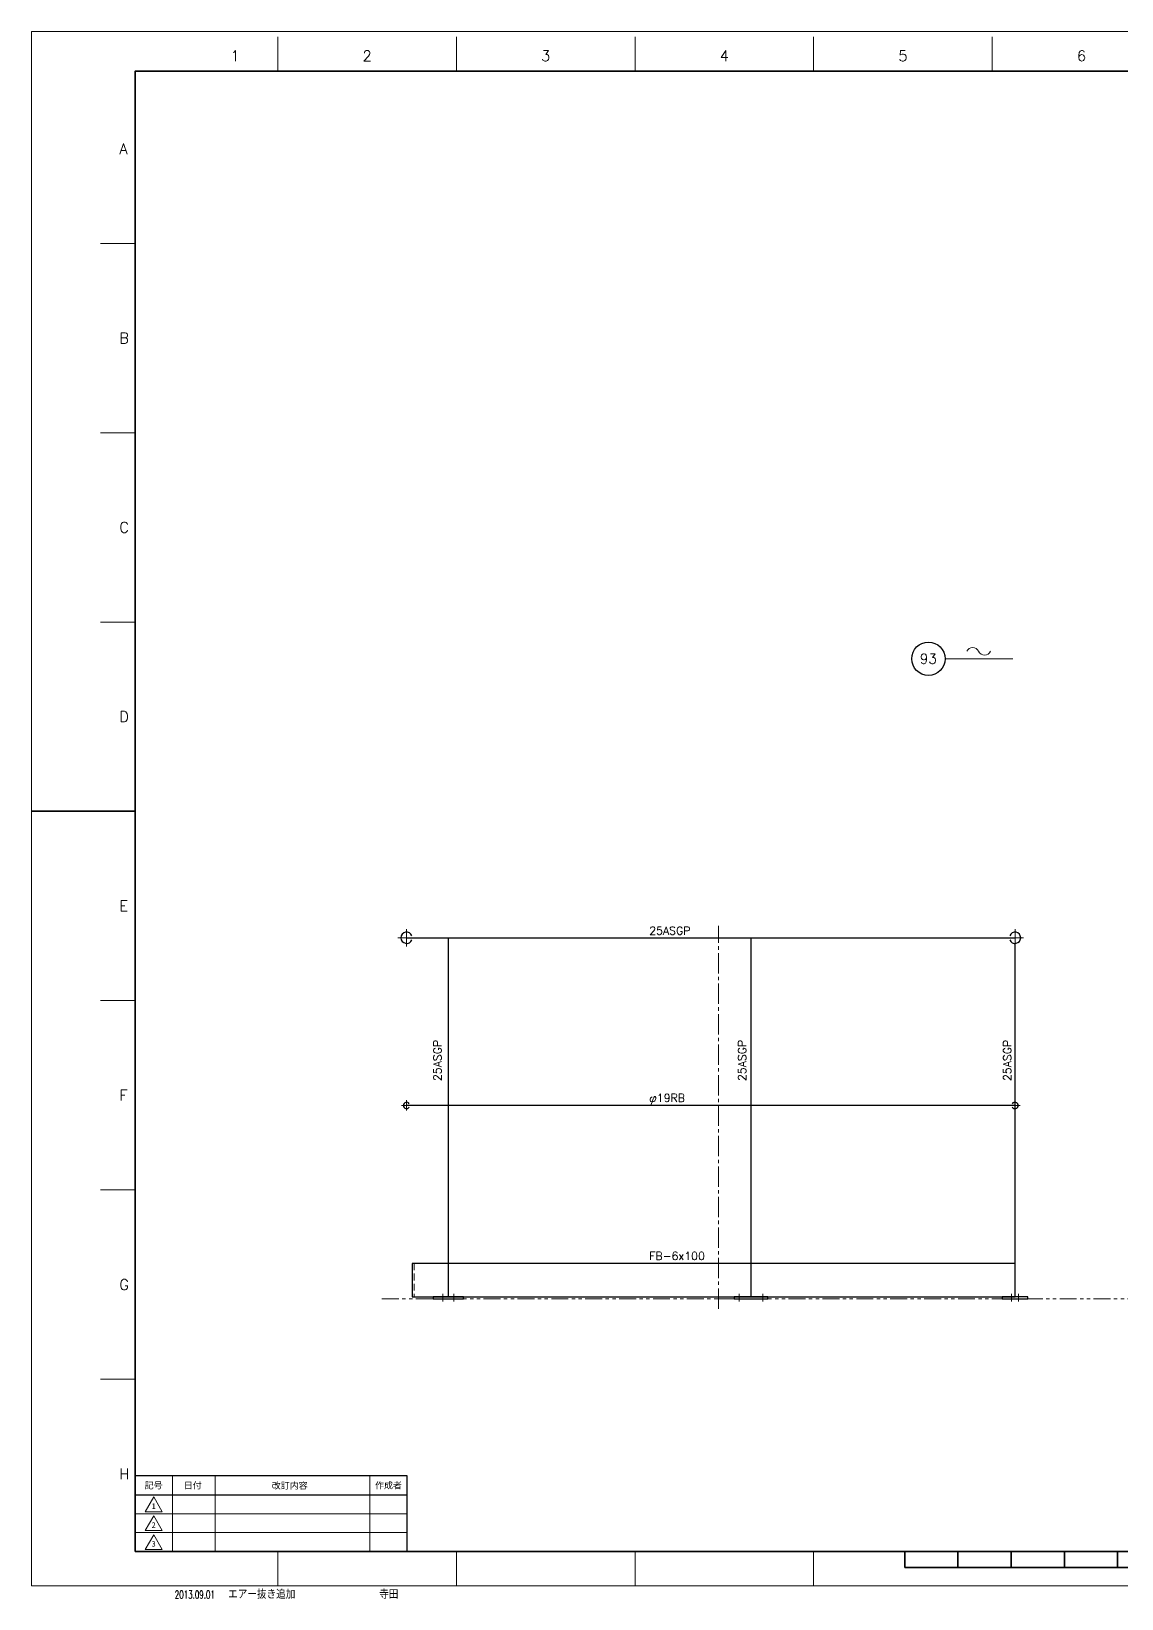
# Model space of a CAD drawing. Header units: millimetres. Extents: x 0 to 6626, y -38 to 4663.
# Drawn here: x 0 to 3269, y -38 to 4663 of the extents above; entities that cross this region are included whole.
import ezdxf
from ezdxf import colors
from ezdxf.entities.mleader import LeaderData, LeaderLine
from ezdxf.enums import TextEntityAlignment as Align
from ezdxf.math import Vec2, Vec3

# ---------------------------------------------------------------- set-up
doc = ezdxf.new("R2010")
doc.units = ezdxf.units.MM
doc.header["$LTSCALE"] = 3.2
for name, pattern in [('CENTER2', [28.575, 19.05, -3.175, 3.175, -3.175]), ('HIDDEN', [9.525, 6.35, -3.175]), ('PHANTOM2', [31.75, 15.875, -3.175, 3.175, -3.175, 3.175, -3.175])]:
    doc.linetypes.add(name, pattern=pattern)
for name, color, linetype, lineweight in [('04_HIDDEN', 2, 'HIDDEN', 13), ('05_CENTER', 4, 'CENTER2', 13), ('06_PHANTOM', 2, 'PHANTOM2', 13), ('08_DIM', 3, 'Continuous', 13), ('90_FRAME', 5, 'Continuous', 35)]:
    doc.layers.add(name, color=color, linetype=linetype, lineweight=lineweight)
doc.layers.add('10_DRAFT', color=8, linetype='Continuous', lineweight=0, plot=False)
doc.layers.add('91_BLANK', color=5, linetype='Continuous', lineweight=0, plot=False)
doc.styles.add('KSS_TXT', font='txt.shx', dxfattribs={"bigfont": 'extfont2.shx'})
doc.styles.add('MS_G', font='MS Gothic.ttf')
doc.styles.get("Standard").update_dxf_attribs({"font": 'txt.shx', "bigfont": 'extfont2.shx'})
doc.styles.add('表題用', font='MS PGothic.ttf')

# ---------------------------------------------------------------- blocks, each defined once
blk = doc.blocks.new('AM_BALLOON1')
at = {"transparency": 16777216}
blk.add_circle((0, 0), 5, dxfattribs=at)
blk.add_attdef('B_NUMBER', text='', height=3, dxfattribs=at).set_placement((0, 0), align=Align.MIDDLE_CENTER)
blk = doc.blocks.new('_OPEN')
at = {"color": 0, "linetype": 'ByBlock'}
for p, q in [((-1, 0.17), (0, 0)), ((0, 0), (-1, -0.17)), ((0, 0), (-1, 0))]:
    blk.add_line(p, q, dxfattribs=at)
blk = doc.blocks.new('p1ba05')
for centre, start, end in [((-2.95, 0.29), 24.2276, 155.5758), ((0, 1.62), 204.2276, 335.5758)]:
    blk.add_arc(centre, 1.62, start, end)

msp = doc.modelspace()

# ---------------------------------------------------------------- linework, layer by layer
for p, q in [((1124.896, 1944.168), (2949.151, 1944.168)), ((2949.151, 1441.168), (1124.896, 1441.168))]:
    msp.add_line(p, q)
at = {"color": 0}
for p, q in [((1250.162, 867.168), (1250.162, 1944.168)), ((2157.63, 867.168), (2157.63, 1944.168)), ((2949.151, 867.168), (2949.151, 1927.168))]:
    msp.add_line(p, q, dxfattribs=at)
for points in [[(1141.896, 867.168), (2949.151, 867.168), (2949.151, 967.168), (1141.896, 967.168)], [(1205.026, 861.168), (1295.299, 861.168), (1295.299, 867.168), (1205.026, 867.168)], [(2107.63, 861.168), (2207.63, 861.168), (2207.63, 867.168), (2107.63, 867.168)], [(2910.542, 861.168), (2987.76, 861.168), (2987.76, 867.168), (2910.542, 867.168)]]:
    msp.add_lwpolyline(points, close=True, dxfattribs=at)
for centre, radius, start, end in [((1124.896, 1944.168), 17, 20.667316, 339.332684), ((2949.151, 1944.168), 17, 200.667316, 159.332684), ((1124.896, 1441.168), 9.5, 31.756864, 328.243136), ((2949.151, 1441.168), 9.5, 211.756864, 148.243136)]:
    msp.add_arc(centre, radius, start, end, dxfattribs=at)
at = {"layer": '04_HIDDEN'}
msp.add_line((1147.896, 967.168), (1147.896, 867.168), dxfattribs=at)
at = {"layer": '05_CENTER'}
for p, q in [((2059.896, 831.344), (2059.896, 1979.703)), ((1099.111, 1944.168), (1150.681, 1944.168)), ((1124.896, 1918.383), (1124.896, 1969.953)), ((2974.936, 1944.168), (2923.366, 1944.168)), ((2949.151, 1918.383), (2949.151, 1969.953)), ((1140.279, 1441.168), (1109.513, 1441.168)), ((1124.896, 1425.785), (1124.896, 1456.551)), ((2933.768, 1441.168), (2964.534, 1441.168)), ((2949.151, 1425.785), (2949.151, 1456.551)), ((1233.194, 875.766), (1233.194, 852.519)), ((1267.131, 875.766), (1267.131, 852.519)), ((2122.63, 875.766), (2122.63, 852.519)), ((2192.63, 875.766), (2192.63, 852.519)), ((2938.335, 875.766), (2938.335, 852.519)), ((2959.967, 875.766), (2959.967, 852.519))]:
    msp.add_line(p, q, dxfattribs=at)
at = {"layer": '06_PHANTOM'}
msp.add_line((1051.091, 861.168), (5544.047, 861.168), dxfattribs=at)
at = {"layer": '08_DIM'}
msp.add_line((2739.485, 2781.103), (2942.466, 2781.103), dxfattribs=at)
at = {"layer": '10_DRAFT'}
msp.add_line((2066.143, 861.168), (2053.649, 861.168), dxfattribs=at)
at = {"layer": '90_FRAME', "color": 4, "lineweight": 13}
for p, q in [((739.003, 4543.663), (739.003, 4647.358)), ((1274.47, 4543.663), (1274.47, 4647.358)), ((1809.938, 4543.663), (1809.938, 4647.358)), ((2345.405, 4543.663), (2345.405, 4647.358)), ((2880.872, 4543.663), (2880.872, 4647.358)), ((310.767, 4027.381), (207.072, 4027.381)), ((310.767, 3459.403), (207.072, 3459.403)), ((310.767, 2891.425), (207.072, 2891.425)), ((310.767, 1755.47), (207.072, 1755.47)), ((310.767, 1187.492), (207.072, 1187.492)), ((310.767, 619.514), (207.072, 619.514)), ((739.003, 0), (739.003, 103.232)), ((1274.47, 0), (1274.47, 103.232)), ((1809.938, 0), (1809.938, 103.232)), ((2345.405, 0), (2345.405, 103.232))]:
    msp.add_line(p, q, dxfattribs=at)
at = {"layer": '90_FRAME'}
for p, q in [((0, 2323.447), (310.767, 2323.447)), ((2618.682, 55.372), (2618.682, 103.232)), ((2778.214, 55.372), (2778.214, 103.232)), ((2937.745, 55.372), (2937.745, 103.232)), ((3097.276, 55.372), (3097.276, 103.232)), ((3256.808, 55.372), (3256.808, 103.232)), ((2618.682, 55.372), (4213.996, 55.372))]:
    msp.add_line(p, q, dxfattribs=at)
at = {"layer": '90_FRAME', "color": 0, "lineweight": 13}
for p, q in [((422.767, 103.232), (422.767, 329.518)), ((550.767, 103.232), (550.767, 329.518)), ((1014.767, 103.232), (1014.767, 329.518)), ((310.767, 216.375), (1126.767, 216.375)), ((310.767, 159.803), (1126.767, 159.803))]:
    msp.add_line(p, q, dxfattribs=at)
at = {"layer": '90_FRAME', "color": 0, "lineweight": 25}
msp.add_line((310.767, 272.946), (1126.767, 272.946), dxfattribs=at)
at = {"layer": '90_FRAME'}
msp.add_lwpolyline([(310.767, 103.232), (6521.911, 103.232), (6521.911, 4543.663), (310.767, 4543.663)], close=True, dxfattribs=at)
at = {"layer": '90_FRAME', "color": 0, "lineweight": 25}
msp.add_lwpolyline([(310.767, 103.232), (1126.767, 103.232), (1126.767, 329.518), (310.767, 329.518)], close=True, dxfattribs=at)
at = {"layer": '90_FRAME', "color": 0, "lineweight": 13}
for points in [[(341.31, 222.383), (366.767, 266.476), (392.224, 222.383), (341.31, 222.383)], [(341.31, 165.812), (366.767, 209.905), (392.224, 165.812), (341.31, 165.812)], [(341.31, 109.24), (366.767, 153.333), (392.224, 109.24), (341.31, 109.24)]]:
    msp.add_lwpolyline(points, dxfattribs=at)
at = {"layer": '91_BLANK'}
msp.add_lwpolyline([(0, 0), (6625.607, 0), (6625.607, 4663.358), (0, 4663.358)], close=True, dxfattribs=at)

# ---------------------------------------------------------------- block references
at = {"layer": '08_DIM', "xscale": 12, "yscale": 12, "zscale": 12}
msp.add_blockref('p1ba05', (2857.775, 2792.043), dxfattribs=at)

# ---------------------------------------------------------------- texts
at = {"layer": '08_DIM'}
for s, p in [('25ASGP', (1852.596, 1953.347)), ('φ19RB', (1852.596, 1451.73)), ('FB-6x100', (1852.596, 977.73))]:
    msp.add_text(s, height=24, dxfattribs=at).set_placement(p)
for p in [(1229.585, 1514.338), (2142.862, 1514.338), (2938.104, 1514.338)]:
    msp.add_text('25ASGP', height=24, rotation=90, dxfattribs=at).set_placement(p)
at = {"layer": '90_FRAME', "color": 0, "lineweight": 13, "style": 'KSS_TXT'}
for s, p in [('1', (611.014, 4564.317)), ('2', (1006.737, 4564.317)), ('3', (1542.204, 4564.317)), ('4', (2077.671, 4564.317)), ('5', (2613.138, 4564.317)), ('6', (3148.606, 4564.317))]:
    msp.add_text(s, height=32, dxfattribs=at).set_placement(p, align=Align.BOTTOM_CENTER)
for s, p in [('A', (263.659, 4311.37)), ('B', (263.659, 3743.392)), ('C', (263.659, 3175.414)), ('D', (263.659, 2607.436)), ('E', (263.659, 2039.459)), ('F', (263.659, 1471.481)), ('G', (263.659, 903.503)), ('H', (263.659, 335.525))]:
    msp.add_text(s, height=32, dxfattribs=at).set_placement(p, align=Align.MIDDLE_LEFT)
at = {"layer": '90_FRAME', "color": 0, "style": '表題用'}
for s, p in [('記号', (366.767, 301.232)), ('日付', (484.019, 301.232)), ('作成者', (1070.767, 301.232))]:
    msp.add_text(s, height=19.2, dxfattribs=at).set_placement(p, align=Align.MIDDLE_CENTER)
msp.add_text('改訂内容', height=19.2, dxfattribs=at).set_placement((774.767, 301.232), align=Align.MIDDLE)
at = {"layer": '90_FRAME', "color": 0, "lineweight": 13, "style": 'MS_G'}
for s, p in [('1', (366.767, 239.003)), ('2', (366.767, 182.432)), ('3', (366.767, 125.86))]:
    msp.add_text(s, height=16.971, dxfattribs=at).set_placement(p, align=Align.MIDDLE)
at = {"layer": '90_FRAME', "color": 3, "lineweight": 13, "width": 0.65}
msp.add_text('2013.09.01', height=24, dxfattribs=at).set_placement((429.936, -38.398))
at = {"layer": '90_FRAME', "color": 3, "lineweight": 13}
for s, p in [('エアー抜き追加', (589.869, -38.398)), ('寺田', (1042.962, -38.398))]:
    msp.add_text(s, height=24, dxfattribs=at).set_placement(p)

# ---------------------------------------------------------------- leaders
at = {"layer": '08_DIM'}
ml = msp.add_multileader_block('Standard', dxfattribs=at)
ml.set_content('AM_BALLOON1', color=256, scale=10)
ml.set_attribute('B_NUMBER', '93', width=0)
ml.set_leader_properties(color=256, linetype='ByLayer', lineweight=-1)
ml.set_arrow_properties(name='OPEN')
ml.build(insert=Vec2(0, 0))
ml.multileader.update_dxf_attribs({"leader_type": 0, "has_dogleg": 0, "text_right_attachment_type": 6, "dogleg_length": 0, "arrow_head_size": 20, "scale": 2.5, "block_connection_type": 1})
ctx = ml.context
ctx.base_point, ctx.scale, ctx.char_height, ctx.arrow_head_size, ctx.landing_gap_size, ctx.plane_origin = Vec3(2689.414, 2781.167), 2.5, 40, 20, 20, Vec3(2689.414, 2781.167)
ctx.right_attachment, ctx.attachment_type = 6, 1
notes = []
notes.append((ctx, [(0, (0, 0, 0), (0, 0), (1, 0), 1, [])]))
ctx.block.insert = Vec3(2689.414, 2781.167)
for ctx, leaders in notes:
    for number, flags, end, landing, length, lines in leaders:
        leader = LeaderData()
        leader.index, (leader.has_last_leader_line, leader.has_dogleg_vector, leader.attachment_direction) = number, flags
        leader.last_leader_point, leader.dogleg_vector, leader.dogleg_length = Vec3(end), Vec3(landing), length
        for number, points, colour, breaks in lines:
            line = LeaderLine()
            line.index, line.vertices, line.color, line.breaks = number, Vec3.list(points), colors.encode_raw_color(colour), breaks
            leader.lines.append(line)
        ctx.leaders.append(leader)

doc.saveas('drawing.dxf')
